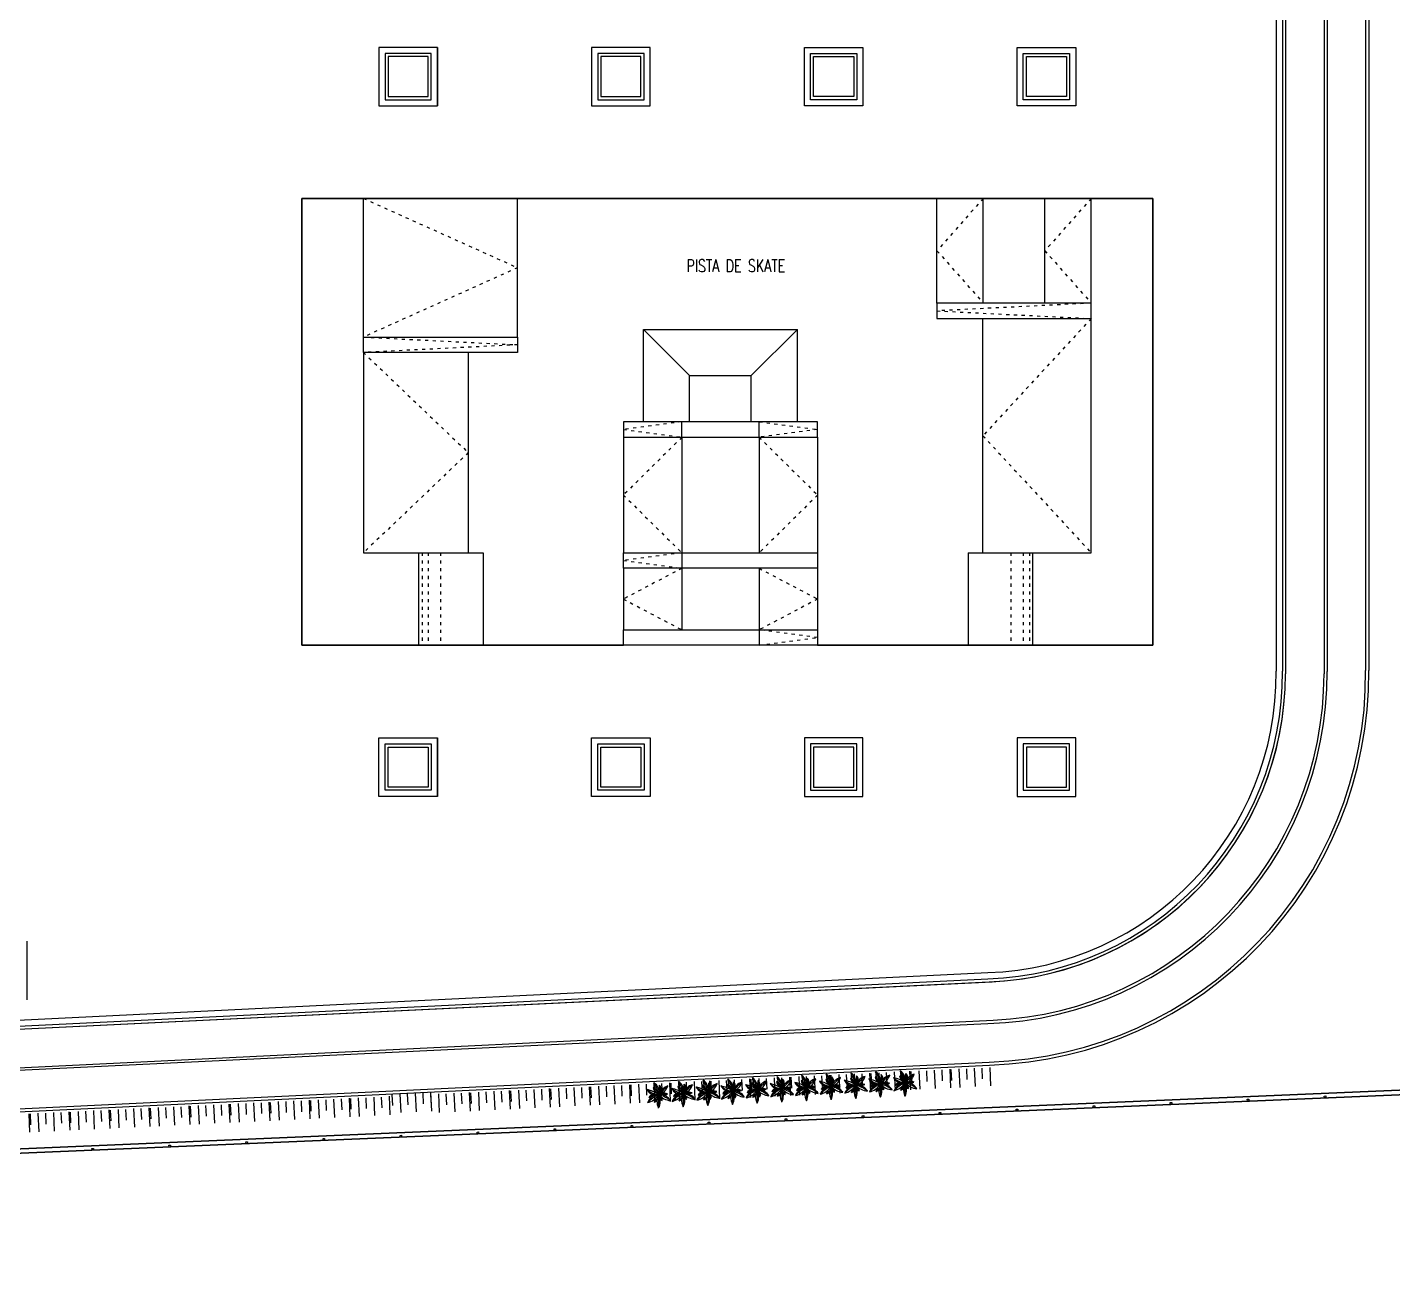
# Model space of a CAD drawing. Header units: inches. Extents: x 542787 to 543192, y 9574025 to 9574373.
# Drawn here: x 543084.42 to 543128.7, y 9574038.82 to 9574079.16 of the extents above; entities that cross this region are included whole.
import ezdxf
from ezdxf.enums import TextEntityAlignment as Align

# ---------------------------------------------------------------- set-up
doc = ezdxf.new("R2010")
doc.units = ezdxf.units.IN
doc.header["$MEASUREMENT"] = 0
doc.linetypes.add('ACAD_ISO07W100', pattern=[3, 0, -3])
doc.layers.add('I-ARQ', color=8, linetype='Continuous')
doc.layers.add('I-NORMO_ARQ', color=8, linetype='Continuous')
doc.styles.add('ROMANS', font='romans.shx', dxfattribs={"height": 0.025})

# ---------------------------------------------------------------- blocks, each defined once
blk = doc.blocks.new('MARACANAÚ')
at = {"layer": 'I-ARQ'}
for p, q in [((543300.193, 9574042.67), (543293.749, 9574194.12)), ((543293.749, 9574194.12), (543300.193, 9574042.67)), ((543300.35, 9574042.499), (543293.893, 9574194.275)), ((543293.893, 9574194.275), (543300.35, 9574042.499)), ((543213.884, 9574175.73), (543280.88, 9574175.729)), ((543213.884, 9574175.63), (543280.88, 9574175.629)), ((543213.865, 9574174.38), (543280.911, 9574174.38)), ((543213.874, 9574174.28), (543280.986, 9574174.28)), ((543294.681, 9574174.339), (543294.741, 9574174.341)), ((543294.683, 9574174.289), (543294.681, 9574174.339)), ((543294.743, 9574174.291), (543294.683, 9574174.289)), ((543294.741, 9574174.341), (543294.743, 9574174.291)), ((543213.894, 9574173.03), (543280.986, 9574173.03)), ((543213.894, 9574173.03), (543280.986, 9574173.03)), ((543213.897, 9574172.93), (543280.903, 9574172.93)), ((543213.897, 9574172.73), (543280.903, 9574172.73)), ((543294.787, 9574171.841), (543294.847, 9574171.844)), ((543294.79, 9574171.791), (543294.787, 9574171.841)), ((543294.847, 9574171.844), (543294.85, 9574171.794)), ((543294.85, 9574171.794), (543294.79, 9574171.791)), ((543294.894, 9574169.343), (543294.954, 9574169.346)), ((543294.896, 9574169.293), (543294.894, 9574169.343)), ((543294.956, 9574169.296), (543294.896, 9574169.293)), ((543294.954, 9574169.346), (543294.956, 9574169.296)), ((543265.56, 9574168.728), (543280.06, 9574168.728)), ((543265.56, 9574141.128), (543265.56, 9574168.728)), ((543280.06, 9574168.728), (543265.56, 9574168.728)), ((543265.56, 9574168.728), (543265.56, 9574166.728)), ((543280.06, 9574168.728), (543280.06, 9574141.128)), ((543280.06, 9574164.828), (543280.06, 9574168.728)), ((543268.96, 9574166.728), (543265.56, 9574166.728)), ((543265.56, 9574166.728), (543265.56, 9574143.128)), ((543268.96, 9574166.728), (543268.96, 9574161.728)), ((543269.46, 9574166.728), (543268.96, 9574166.728)), ((543268.96, 9574166.728), (543268.96, 9574166.728)), ((543277.06, 9574166.728), (543269.46, 9574166.728)), ((543269.46, 9574161.728), (543269.46, 9574166.728)), ((543277.06, 9574164.828), (543277.06, 9574166.728)), ((543295, 9574166.846), (543295.06, 9574166.848)), ((543295.002, 9574166.796), (543295, 9574166.846)), ((543295.062, 9574166.798), (543295.002, 9574166.796)), ((543295.06, 9574166.848), (543295.062, 9574166.798)), ((543260.66, 9574164.328), (543260.66, 9574166.228)), ((543260.66, 9574166.228), (543262.56, 9574166.228)), ((543262.56, 9574166.228), (543262.56, 9574164.328)), ((543284.96, 9574166.228), (543283.06, 9574166.228)), ((543283.06, 9574166.228), (543283.06, 9574164.328)), ((543284.96, 9574164.328), (543284.96, 9574166.228)), ((543260.86, 9574164.528), (543260.86, 9574166.028)), ((543260.86, 9574166.028), (543262.36, 9574166.028)), ((543260.96, 9574164.628), (543260.96, 9574165.928)), ((543260.96, 9574165.928), (543262.26, 9574165.928)), ((543262.26, 9574165.928), (543262.26, 9574164.628)), ((543262.36, 9574166.028), (543262.36, 9574164.528)), ((543284.76, 9574166.028), (543283.26, 9574166.028)), ((543283.26, 9574166.028), (543283.26, 9574164.528)), ((543284.66, 9574165.928), (543283.36, 9574165.928)), ((543283.36, 9574165.928), (543283.36, 9574164.628)), ((543284.66, 9574164.628), (543284.66, 9574165.928)), ((543284.76, 9574164.528), (543284.76, 9574166.028)), ((543268.96, 9574165.228), (543265.56, 9574165.228)), ((543277.06, 9574164.828), (543280.06, 9574164.828)), ((543277.06, 9574162.738), (543277.06, 9574164.828)), ((543280.06, 9574157.858), (543280.06, 9574164.828)), ((543262.56, 9574164.328), (543260.66, 9574164.328)), ((543262.36, 9574164.528), (543260.86, 9574164.528)), ((543262.26, 9574164.628), (543260.96, 9574164.628)), ((543283.06, 9574164.328), (543284.96, 9574164.328)), ((543283.26, 9574164.528), (543284.76, 9574164.528)), ((543283.36, 9574164.628), (543284.66, 9574164.628)), ((543295.106, 9574164.348), (543295.166, 9574164.35)), ((543295.108, 9574164.298), (543295.106, 9574164.348)), ((543295.168, 9574164.3), (543295.108, 9574164.298)), ((543295.166, 9574164.35), (543295.168, 9574164.3)), ((543295.799, 9574064.81), (543290.974, 9574163.518)), ((543295.798, 9574064.81), (543290.979, 9574163.417)), ((543297.042, 9574064.968), (543292.224, 9574163.555)), ((543298.843, 9574054.4), (543293.58, 9574163.425)), ((543298.943, 9574054.404), (543293.68, 9574163.43)), ((543293.753, 9574163.438), (543294.354, 9574163.467)), ((543268.96, 9574163.228), (543265.56, 9574163.228)), ((543277.06, 9574163.218), (543269.46, 9574163.218)), ((543295.498, 9574064.796), (543290.68, 9574163.373)), ((543295.698, 9574064.806), (543290.88, 9574163.383)), ((543297.595, 9574054.337), (543292.331, 9574163.374)), ((543293.775, 9574163.182), (543294.126, 9574163.199)), ((543293.777, 9574162.939), (543294.378, 9574162.968)), ((543277.06, 9574162.738), (543280.06, 9574162.738)), ((543293.799, 9574162.683), (543294.15, 9574162.7)), ((543293.801, 9574162.439), (543294.403, 9574162.468)), ((543293.815, 9574162.14), (543294.417, 9574162.169)), ((543293.823, 9574162.183), (543294.174, 9574162.2)), ((543268.96, 9574161.728), (543265.56, 9574161.728)), ((543268.96, 9574161.728), (543269.46, 9574161.728)), ((543293.838, 9574161.884), (543294.188, 9574161.9)), ((543293.84, 9574161.64), (543294.441, 9574161.669)), ((543295.213, 9574161.85), (543295.272, 9574161.853)), ((543295.215, 9574161.8), (543295.213, 9574161.85)), ((543295.275, 9574161.803), (543295.215, 9574161.8)), ((543295.272, 9574161.853), (543295.275, 9574161.803)), ((543293.862, 9574161.384), (543294.213, 9574161.401)), ((543293.864, 9574161.141), (543294.465, 9574161.17)), ((543293.878, 9574160.841), (543294.48, 9574160.87)), ((543293.886, 9574160.885), (543294.237, 9574160.902)), ((543293.9, 9574160.585), (543294.251, 9574160.602)), ((543293.902, 9574160.342), (543294.504, 9574160.371)), ((543293.924, 9574160.086), (543294.275, 9574160.103)), ((543293.926, 9574159.842), (543294.528, 9574159.871)), ((543293.941, 9574159.543), (543294.542, 9574159.572)), ((543293.949, 9574159.586), (543294.299, 9574159.603)), ((543260.66, 9574157.428), (543260.66, 9574159.328)), ((543260.66, 9574159.328), (543262.56, 9574159.328)), ((543260.86, 9574157.628), (543260.86, 9574159.128)), ((543260.86, 9574159.128), (543262.36, 9574159.128)), ((543260.96, 9574157.728), (543260.96, 9574159.028)), ((543260.96, 9574159.028), (543262.26, 9574159.028)), ((543262.26, 9574159.028), (543262.26, 9574157.728)), ((543262.36, 9574159.128), (543262.36, 9574157.628)), ((543262.56, 9574159.328), (543262.56, 9574157.428)), ((543284.96, 9574159.328), (543283.06, 9574159.328)), ((543283.06, 9574159.328), (543283.06, 9574157.428)), ((543284.76, 9574159.128), (543283.26, 9574159.128)), ((543283.26, 9574159.128), (543283.26, 9574157.628)), ((543284.66, 9574159.028), (543283.36, 9574159.028)), ((543283.36, 9574159.028), (543283.36, 9574157.728)), ((543284.66, 9574157.728), (543284.66, 9574159.028)), ((543284.76, 9574157.628), (543284.76, 9574159.128)), ((543284.96, 9574157.428), (543284.96, 9574159.328)), ((543293.963, 9574159.287), (543294.314, 9574159.303)), ((543293.965, 9574159.043), (543294.566, 9574159.072)), ((543295.319, 9574159.352), (543295.379, 9574159.355)), ((543295.321, 9574159.302), (543295.319, 9574159.352)), ((543295.381, 9574159.305), (543295.321, 9574159.302)), ((543295.379, 9574159.355), (543295.381, 9574159.305)), ((543293.987, 9574158.787), (543294.338, 9574158.804)), ((543293.989, 9574158.544), (543294.591, 9574158.573)), ((543294.003, 9574158.244), (543294.605, 9574158.273)), ((543294.011, 9574158.288), (543294.362, 9574158.305)), ((543262.26, 9574157.728), (543260.96, 9574157.728)), ((543273.31, 9574157.858), (543272.81, 9574157.858)), ((543272.81, 9574157.858), (543272.81, 9574151.558)), ((543273.31, 9574157.858), (543277.06, 9574157.858)), ((543273.31, 9574151.558), (543273.31, 9574157.858)), ((543277.06, 9574151.558), (543277.06, 9574157.858)), ((543277.06, 9574157.858), (543277.56, 9574157.858)), ((543277.56, 9574157.858), (543279.56, 9574157.858)), ((543277.56, 9574157.858), (543277.56, 9574151.558)), ((543279.56, 9574151.558), (543279.56, 9574157.858)), ((543279.56, 9574157.858), (543280.06, 9574157.858)), ((543280.06, 9574157.858), (543280.06, 9574151.558)), ((543283.36, 9574157.728), (543284.66, 9574157.728)), ((543294.026, 9574157.988), (543294.376, 9574158.005)), ((543294.028, 9574157.745), (543294.629, 9574157.774)), ((543262.56, 9574157.428), (543260.66, 9574157.428)), ((543262.36, 9574157.628), (543260.86, 9574157.628)), ((543272.81, 9574157.208), (543269.81, 9574157.208)), ((543269.81, 9574152.208), (543269.81, 9574157.208)), ((543271.31, 9574155.708), (543269.81, 9574157.208)), ((543283.06, 9574157.428), (543284.96, 9574157.428)), ((543283.26, 9574157.628), (543284.76, 9574157.628)), ((543294.05, 9574157.489), (543294.401, 9574157.506)), ((543294.052, 9574157.245), (543294.653, 9574157.275)), ((543294.066, 9574156.946), (543294.668, 9574156.975)), ((543294.074, 9574156.989), (543294.425, 9574157.006)), ((543295.425, 9574156.855), (543295.485, 9574156.857)), ((543295.427, 9574156.805), (543295.425, 9574156.855)), ((543295.487, 9574156.807), (543295.427, 9574156.805)), ((543295.485, 9574156.857), (543295.487, 9574156.807)), ((543294.088, 9574156.69), (543294.439, 9574156.706)), ((543294.09, 9574156.446), (543294.692, 9574156.475)), ((543273.31, 9574155.958), (543272.81, 9574155.958)), ((543273.31, 9574155.958), (543277.06, 9574155.958)), ((543277.56, 9574155.958), (543279.561, 9574155.958)), ((543279.561, 9574155.958), (543280.06, 9574155.958)), ((543294.113, 9574156.19), (543294.463, 9574156.207)), ((543294.114, 9574155.947), (543294.716, 9574155.976)), ((543272.81, 9574155.708), (543271.31, 9574155.708)), ((543271.31, 9574153.708), (543271.31, 9574155.708)), ((543294.129, 9574155.647), (543294.73, 9574155.676)), ((543294.137, 9574155.691), (543294.487, 9574155.708)), ((543294.151, 9574155.391), (543294.502, 9574155.408)), ((543294.153, 9574155.148), (543294.754, 9574155.177)), ((543294.175, 9574154.892), (543294.526, 9574154.909)), ((543294.177, 9574154.649), (543294.779, 9574154.678)), ((543294.191, 9574154.349), (543294.793, 9574154.378)), ((543294.199, 9574154.392), (543294.55, 9574154.409)), ((543294.214, 9574154.093), (543294.564, 9574154.11)), ((543295.531, 9574154.357), (543295.591, 9574154.359)), ((543295.533, 9574154.307), (543295.531, 9574154.357)), ((543295.593, 9574154.309), (543295.533, 9574154.307)), ((543295.591, 9574154.359), (543295.593, 9574154.309)), ((543269.81, 9574152.208), (543271.31, 9574153.708)), ((543272.81, 9574153.708), (543271.31, 9574153.708)), ((543294.216, 9574153.849), (543294.817, 9574153.878)), ((543273.31, 9574153.458), (543272.81, 9574153.458)), ((543273.31, 9574153.458), (543277.06, 9574153.458)), ((543277.06, 9574153.458), (543277.56, 9574153.458)), ((543277.56, 9574153.458), (543279.56, 9574153.458)), ((543294.238, 9574153.593), (543294.589, 9574153.61)), ((543294.24, 9574153.35), (543294.841, 9574153.379)), ((543294.254, 9574153.05), (543294.856, 9574153.079)), ((543294.262, 9574153.094), (543294.613, 9574153.111)), ((543294.276, 9574152.794), (543294.627, 9574152.811)), ((543260.66, 9574152.428), (543260.66, 9574150.528)), ((543262.56, 9574152.428), (543260.66, 9574152.428)), ((543262.56, 9574150.528), (543262.56, 9574152.428)), ((543283.06, 9574150.528), (543283.06, 9574152.428)), ((543283.06, 9574152.428), (543284.96, 9574152.428)), ((543284.96, 9574152.428), (543284.96, 9574150.528)), ((543294.278, 9574152.551), (543294.88, 9574152.58)), ((543260.86, 9574152.228), (543260.86, 9574150.728)), ((543262.36, 9574152.228), (543260.86, 9574152.228)), ((543260.96, 9574152.128), (543260.96, 9574150.828)), ((543262.26, 9574152.128), (543260.96, 9574152.128)), ((543262.26, 9574150.828), (543262.26, 9574152.128)), ((543262.36, 9574150.728), (543262.36, 9574152.228)), ((543272.81, 9574152.208), (543269.81, 9574152.208)), ((543283.26, 9574150.728), (543283.26, 9574152.228)), ((543283.26, 9574152.228), (543284.76, 9574152.228)), ((543283.36, 9574150.828), (543283.36, 9574152.128)), ((543283.36, 9574152.128), (543284.66, 9574152.128)), ((543284.66, 9574152.128), (543284.66, 9574150.828)), ((543284.76, 9574152.228), (543284.76, 9574150.728)), ((543294.301, 9574152.295), (543294.651, 9574152.312)), ((543294.302, 9574152.052), (543294.904, 9574152.081)), ((543272.81, 9574151.558), (543273.31, 9574151.558)), ((543273.31, 9574151.558), (543277.06, 9574151.558)), ((543277.56, 9574151.558), (543277.06, 9574151.558)), ((543277.56, 9574151.558), (543279.56, 9574151.558)), ((543280.06, 9574151.558), (543279.56, 9574151.558)), ((543280.06, 9574144.928), (543280.06, 9574151.558)), ((543294.317, 9574151.752), (543294.918, 9574151.781)), ((543294.325, 9574151.795), (543294.675, 9574151.812)), ((543294.339, 9574151.496), (543294.69, 9574151.513)), ((543295.638, 9574151.859), (543295.698, 9574151.862)), ((543295.64, 9574151.809), (543295.638, 9574151.859)), ((543295.7, 9574151.812), (543295.64, 9574151.809)), ((543295.698, 9574151.862), (543295.7, 9574151.812)), ((543294.341, 9574151.252), (543294.943, 9574151.281)), ((543294.363, 9574150.996), (543294.714, 9574151.013)), ((543260.86, 9574150.728), (543262.36, 9574150.728)), ((543260.96, 9574150.828), (543262.26, 9574150.828)), ((543284.76, 9574150.728), (543283.26, 9574150.728)), ((543284.66, 9574150.828), (543283.36, 9574150.828)), ((543294.365, 9574150.753), (543294.967, 9574150.782)), ((543260.66, 9574150.528), (543262.56, 9574150.528)), ((543284.96, 9574150.528), (543283.06, 9574150.528)), ((543294.38, 9574150.453), (543294.981, 9574150.482)), ((543294.387, 9574150.497), (543294.738, 9574150.514)), ((543294.402, 9574150.197), (543294.753, 9574150.214)), ((543294.404, 9574149.954), (543295.005, 9574149.983)), ((543294.426, 9574149.698), (543294.777, 9574149.715)), ((543294.428, 9574149.455), (543295.029, 9574149.484)), ((543295.744, 9574149.361), (543295.804, 9574149.364)), ((543295.746, 9574149.311), (543295.744, 9574149.361)), ((543295.806, 9574149.314), (543295.746, 9574149.311)), ((543295.804, 9574149.364), (543295.806, 9574149.314)), ((543294.442, 9574149.155), (543295.044, 9574149.184)), ((543294.45, 9574149.198), (543294.801, 9574149.215)), ((543294.464, 9574148.899), (543294.815, 9574148.916)), ((543294.466, 9574148.655), (543295.068, 9574148.685)), ((543294.489, 9574148.399), (543294.839, 9574148.416)), ((543270.06, 9574148.128), (543265.56, 9574148.128)), ((543270.06, 9574143.128), (543270.06, 9574148.128)), ((543270.06, 9574148.128), (543270.56, 9574148.128)), ((543270.56, 9574148.128), (543270.56, 9574143.128)), ((543294.49, 9574148.156), (543295.092, 9574148.185)), ((543294.513, 9574147.9), (543294.863, 9574147.917)), ((543294.505, 9574147.856), (543295.106, 9574147.885)), ((543294.527, 9574147.6), (543294.878, 9574147.617)), ((543277.06, 9574147.008), (543280.06, 9574147.008)), ((543277.06, 9574144.928), (543277.06, 9574147.008)), ((543294.529, 9574147.357), (543295.131, 9574147.386)), ((543294.551, 9574147.101), (543294.902, 9574147.118)), ((543294.553, 9574146.858), (543295.155, 9574146.887)), ((543294.568, 9574146.558), (543295.169, 9574146.587)), ((543294.575, 9574146.601), (543294.926, 9574146.618)), ((543295.85, 9574146.864), (543295.91, 9574146.866)), ((543295.852, 9574146.814), (543295.85, 9574146.864)), ((543295.912, 9574146.816), (543295.852, 9574146.814)), ((543295.91, 9574146.866), (543295.912, 9574146.816)), ((543270.56, 9574146.528), (543277.06, 9574146.528)), ((543294.59, 9574146.302), (543294.941, 9574146.319)), ((543294.592, 9574146.059), (543295.193, 9574146.088)), ((543294.614, 9574145.802), (543294.965, 9574145.819)), ((543260.66, 9574145.528), (543262.56, 9574145.528)), ((543260.66, 9574145.528), (543260.66, 9574143.628)), ((543262.56, 9574145.528), (543260.66, 9574145.528)), ((543260.86, 9574145.328), (543260.86, 9574143.828)), ((543262.36, 9574145.328), (543260.86, 9574145.328)), ((543262.36, 9574143.828), (543262.36, 9574145.328)), ((543262.56, 9574143.628), (543262.56, 9574145.528)), ((543284.96, 9574145.528), (543283.06, 9574145.528)), ((543283.06, 9574143.628), (543283.06, 9574145.528)), ((543283.06, 9574145.528), (543284.96, 9574145.528)), ((543283.26, 9574143.828), (543283.26, 9574145.328)), ((543283.26, 9574145.328), (543284.76, 9574145.328)), ((543284.76, 9574145.328), (543284.76, 9574143.828)), ((543284.96, 9574145.528), (543284.96, 9574143.628)), ((543294.568, 9574145.306), (543295.169, 9574145.335)), ((543294.616, 9574145.559), (543295.217, 9574145.588)), ((543294.638, 9574145.303), (543294.989, 9574145.32)), ((543260.96, 9574145.228), (543260.96, 9574143.928)), ((543262.26, 9574145.228), (543260.96, 9574145.228)), ((543262.26, 9574143.928), (543262.26, 9574145.228)), ((543280.06, 9574144.928), (543277.06, 9574144.928)), ((543277.06, 9574143.128), (543277.06, 9574144.928)), ((543280.06, 9574141.128), (543280.06, 9574144.928)), ((543283.36, 9574143.928), (543283.36, 9574145.228)), ((543283.36, 9574145.228), (543284.66, 9574145.228)), ((543284.66, 9574145.228), (543284.66, 9574143.928)), ((543294.59, 9574145.05), (543294.941, 9574145.067)), ((543294.592, 9574144.807), (543295.193, 9574144.836)), ((543294.614, 9574144.55), (543294.965, 9574144.567)), ((543295.956, 9574144.366), (543296.016, 9574144.368)), ((543295.959, 9574144.316), (543295.956, 9574144.366)), ((543296.016, 9574144.368), (543296.018, 9574144.318)), ((543260.96, 9574143.928), (543262.26, 9574143.928)), ((543284.66, 9574143.928), (543283.36, 9574143.928)), ((543294.616, 9574144.307), (543295.217, 9574144.336)), ((543294.638, 9574144.051), (543294.989, 9574144.068)), ((543294.693, 9574143.961), (543295.294, 9574143.99)), ((543296.018, 9574144.318), (543295.959, 9574144.316)), ((543260.66, 9574143.628), (543262.56, 9574143.628)), ((543260.86, 9574143.828), (543262.36, 9574143.828)), ((543284.96, 9574143.628), (543283.06, 9574143.628)), ((543284.76, 9574143.828), (543283.26, 9574143.828)), ((543294.715, 9574143.705), (543295.066, 9574143.722)), ((543294.717, 9574143.462), (543295.319, 9574143.491)), ((543270.06, 9574143.128), (543265.56, 9574143.128)), ((543265.56, 9574143.128), (543265.56, 9574141.128)), ((543270.56, 9574143.128), (543270.06, 9574143.128)), ((543270.56, 9574143.128), (543277.06, 9574143.128)), ((543294.739, 9574143.205), (543295.09, 9574143.222)), ((543294.741, 9574142.962), (543295.343, 9574142.991)), ((543294.756, 9574142.662), (543295.357, 9574142.691)), ((543294.763, 9574142.706), (543295.114, 9574142.723)), ((543294.778, 9574142.406), (543295.129, 9574142.423)), ((543294.78, 9574142.163), (543295.381, 9574142.192)), ((543294.802, 9574141.907), (543295.153, 9574141.924)), ((543294.804, 9574141.664), (543295.405, 9574141.693)), ((543296.063, 9574141.868), (543296.123, 9574141.871)), ((543296.065, 9574141.818), (543296.063, 9574141.868)), ((543296.125, 9574141.821), (543296.065, 9574141.818)), ((543296.123, 9574141.871), (543296.125, 9574141.821)), ((543294.818, 9574141.364), (543295.42, 9574141.393)), ((543294.826, 9574141.407), (543295.177, 9574141.424)), ((543280.06, 9574141.128), (543265.56, 9574141.128)), ((543265.56, 9574141.128), (543280.06, 9574141.128)), ((543294.841, 9574141.108), (543295.191, 9574141.125)), ((543294.842, 9574140.865), (543295.444, 9574140.894)), ((543294.865, 9574140.608), (543295.215, 9574140.625)), ((543294.866, 9574140.365), (543295.468, 9574140.394)), ((543294.881, 9574140.065), (543295.483, 9574140.095)), ((543294.889, 9574140.109), (543295.239, 9574140.126)), ((543294.903, 9574139.809), (543295.254, 9574139.826)), ((543294.905, 9574139.566), (543295.507, 9574139.595)), ((543294.927, 9574139.31), (543295.278, 9574139.327)), ((543294.929, 9574139.067), (543295.531, 9574139.096)), ((543296.169, 9574139.37), (543296.229, 9574139.373)), ((543296.171, 9574139.32), (543296.169, 9574139.37)), ((543296.231, 9574139.323), (543296.171, 9574139.32)), ((543296.229, 9574139.373), (543296.231, 9574139.323)), ((543294.944, 9574138.767), (543295.545, 9574138.796)), ((543294.951, 9574138.81), (543295.302, 9574138.827)), ((543294.966, 9574138.511), (543295.317, 9574138.528)), ((543294.968, 9574138.268), (543295.569, 9574138.297)), ((543294.99, 9574138.011), (543295.341, 9574138.028)), ((543294.992, 9574137.768), (543295.593, 9574137.797)), ((543295.006, 9574137.469), (543295.608, 9574137.498)), ((543295.014, 9574137.512), (543295.365, 9574137.529)), ((543295.029, 9574137.212), (543295.379, 9574137.229)), ((543295.03, 9574136.969), (543295.632, 9574136.998)), ((543296.275, 9574136.873), (543296.335, 9574136.875)), ((543296.277, 9574136.823), (543296.275, 9574136.873)), ((543296.337, 9574136.825), (543296.277, 9574136.823)), ((543296.335, 9574136.875), (543296.337, 9574136.825)), ((543295.053, 9574136.713), (543295.403, 9574136.73)), ((543295.055, 9574136.47), (543295.656, 9574136.499)), ((543295.069, 9574136.17), (543295.671, 9574136.199)), ((543295.077, 9574136.213), (543295.428, 9574136.23)), ((543295.091, 9574135.914), (543295.442, 9574135.931)), ((543295.093, 9574135.671), (543295.695, 9574135.7)), ((543295.115, 9574135.414), (543295.466, 9574135.431)), ((543295.117, 9574135.171), (543295.719, 9574135.2)), ((543295.132, 9574134.872), (543295.733, 9574134.901)), ((543295.139, 9574134.915), (543295.49, 9574134.932)), ((543295.154, 9574134.615), (543295.505, 9574134.632)), ((543295.156, 9574134.372), (543295.757, 9574134.401)), ((543296.381, 9574134.375), (543296.441, 9574134.377)), ((543296.384, 9574134.325), (543296.381, 9574134.375)), ((543296.444, 9574134.328), (543296.384, 9574134.325)), ((543296.441, 9574134.377), (543296.444, 9574134.328)), ((543295.178, 9574134.116), (543295.529, 9574134.133)), ((543295.18, 9574133.873), (543295.781, 9574133.902)), ((543295.194, 9574133.573), (543295.796, 9574133.602)), ((543295.202, 9574133.616), (543295.553, 9574133.633)), ((543295.217, 9574133.317), (543295.567, 9574133.334)), ((543295.218, 9574133.074), (543295.82, 9574133.103)), ((543295.241, 9574132.817), (543295.591, 9574132.834)), ((543295.243, 9574132.574), (543295.844, 9574132.603)), ((543291.56, 9574132.228), (543289.66, 9574132.228)), ((543295.257, 9574132.275), (543295.859, 9574132.304)), ((543295.265, 9574132.318), (543295.616, 9574132.335))]:
    blk.add_line(p, q, dxfattribs=at)
at = {"layer": 'I-ARQ', "linetype": 'ACAD_ISO07W100', "ltscale": 0.05}
for p, q in [((543265.56, 9574166.728), (543267.26, 9574165.228)), ((543267.26, 9574165.228), (543268.96, 9574166.728)), ((543268.96, 9574166.728), (543269.21, 9574161.728)), ((543269.21, 9574161.728), (543269.46, 9574166.728)), ((543269.46, 9574166.728), (543273.26, 9574163.218)), ((543273.26, 9574163.218), (543277.06, 9574166.728)), ((543277.06, 9574164.728), (543280.06, 9574164.728)), ((543277.06, 9574164.528), (543280.06, 9574164.528)), ((543277.06, 9574164.128), (543280.06, 9574164.128)), ((543265.56, 9574163.228), (543267.26, 9574161.728)), ((543267.26, 9574161.728), (543268.96, 9574163.228)), ((543272.81, 9574155.958), (543273.06, 9574157.858)), ((543273.06, 9574157.858), (543273.31, 9574155.958)), ((543273.31, 9574155.958), (543275.185, 9574157.858)), ((543275.185, 9574157.858), (543277.06, 9574155.958)), ((543277.56, 9574155.958), (543278.56, 9574157.858)), ((543278.56, 9574157.858), (543279.56, 9574155.958)), ((543279.81, 9574157.858), (543279.56, 9574155.958)), ((543280.06, 9574155.958), (543279.81, 9574157.858)), ((543272.81, 9574153.458), (543273.06, 9574151.558)), ((543273.06, 9574151.558), (543273.31, 9574153.458)), ((543273.31, 9574153.458), (543275.185, 9574151.558)), ((543275.185, 9574151.558), (543277.06, 9574153.458)), ((543277.06, 9574153.458), (543277.31, 9574151.558)), ((543277.31, 9574151.558), (543277.56, 9574153.458)), ((543277.56, 9574153.458), (543278.56, 9574151.558)), ((543278.56, 9574151.558), (543279.56, 9574153.458)), ((543265.56, 9574143.128), (543267.81, 9574148.128)), ((543267.81, 9574148.128), (543270.06, 9574143.128)), ((543270.06, 9574143.128), (543270.31, 9574148.128)), ((543270.31, 9574148.128), (543270.56, 9574143.128)), ((543270.56, 9574143.128), (543273.81, 9574146.528)), ((543273.81, 9574146.528), (543277.06, 9574143.128)), ((543277.06, 9574145.628), (543280.06, 9574145.628)), ((543277.06, 9574145.228), (543280.06, 9574145.228)), ((543277.06, 9574145.028), (543280.06, 9574145.028))]:
    blk.add_line(p, q, dxfattribs=at)
at = {"layer": 'I-ARQ'}
for centre, radius, start, end in [((543280.986, 9574163.03), 12.7, 1.7989, 90.482), ((543280.986, 9574163.03), 12.6, 1.7989, 90.482), ((543280.986, 9574163.03), 11.35, 1.739, 90.3786), ((543280.986, 9574163.03), 11.25, 2.6775, 90.0008), ((543280.986, 9574163.03), 9.9, 2.039, 90.4848), ((543280.986, 9574163.03), 9.7, 2.039, 90.4848), ((543280.986, 9574163.03), 10, 2.2198, 90.0009), ((543280.986, 9574163.03), 10, 2.7981, 90.0008), ((543294.075, 9574160.615), 0.164, 67.2911, 140.7798), ((543294.091, 9574160.424), 0.327, 68.7528, 115.6034), ((543294.351, 9574161.096), 0.395, 195.0058, 254.4956), ((543293.841, 9574160.574), 0.439, 16.8919, 72.9102), ((543295.16, 9574161.923), 1.508, 218.2098, 233.5016), ((543294.509, 9574160.879), 0.298, 159.495, 200.1606), ((543293.928, 9574160.822), 0.342, 5.2008, 28.059), ((543296.915, 9574161.103), 2.688, 182.6735, 187.2655), ((543294.658, 9574160.721), 0.412, 120.8119, 177.4126), ((543293.85, 9574161.136), 0.599, 311.9135, 354.1524), ((543295.239, 9574160.436), 1.018, 141.3379, 165.1477), ((543293.961, 9574161.39), 0.757, 293.2773, 308.7877), ((543294.478, 9574160.289), 0.453, 63.0046, 118.5725), ((543294.42, 9574160.672), 0.131, 81.8801, 131.7191), ((543294.313, 9574160.825), 0.127, 315.6008, 349.7421), ((543294.186, 9574160.315), 0.394, 79.1237, 145.7109), ((543293.85, 9574161.136), 0.599, 270.9856, 290.6218), ((543294.445, 9574159.66), 1.053, 100.8594, 123.486), ((543294.038, 9574159.982), 0.742, 77.8239, 96.8372), ((543293.974, 9574160.824), 0.31, 279.2707, 335.1244), ((543294.309, 9574160.38), 0.317, 101.3187, 154.0924), ((543293.66, 9574161.229), 0.798, 297.5234, 317.4107), ((543293.96, 9574160.596), 0.304, 292.1977, 20.1992), ((543294.985, 9574160.156), 0.909, 144.3051, 169.9398), ((543293.598, 9574160.759), 0.66, 318.9118, 353.1345), ((543294.658, 9574160.721), 0.412, 187.1707, 249.2065), ((543294.383, 9574160.499), 0.13, 170.1191, 257.1167), ((543295.102, 9574161.036), 0.912, 202.3952, 229.7051), ((543294.467, 9574161.1), 0.461, 243.5332, 244.7002), ((543293.936, 9574160.191), 0.593, 14.0121, 56.7533), ((543294.535, 9574160.574), 0.269, 174.4023, 228.389), ((543294.502, 9574159.192), 1.51, 83.0034, 98.8782), ((543294.262, 9574160.4), 0.281, 34.669, 87.9494), ((543294.317, 9574160.51), 0.182, 14.1902, 103.7511), ((543296.156, 9574161.219), 1.988, 199.099, 205.1785), ((543294.141, 9574159.707), 0.918, 67.4488, 75.2136), ((543294.467, 9574161.1), 0.461, 267.0961, 298.0439), ((543294.225, 9574159.516), 0.394, 79.1237, 145.7109), ((543294.484, 9574158.861), 1.053, 100.8594, 123.486), ((543294.113, 9574159.816), 0.164, 67.2911, 140.7798), ((543294.13, 9574159.625), 0.327, 68.7528, 115.6034), ((543294.077, 9574159.183), 0.742, 77.8239, 96.8372), ((543294.389, 9574160.297), 0.395, 195.0058, 254.4956), ((543293.879, 9574159.775), 0.439, 16.8919, 72.9102), ((543295.198, 9574161.124), 1.508, 218.2098, 233.5016), ((543294.013, 9574160.025), 0.31, 279.2707, 335.1244), ((543294.348, 9574159.581), 0.317, 101.3187, 154.0924), ((543293.699, 9574160.43), 0.798, 297.5234, 317.4107), ((543293.999, 9574159.797), 0.304, 292.1977, 20.1992), ((543295.024, 9574159.357), 0.909, 144.3051, 169.9398), ((543293.637, 9574159.96), 0.66, 318.9118, 353.1345), ((543294.548, 9574160.08), 0.298, 159.495, 200.1606), ((543293.967, 9574160.023), 0.342, 5.2008, 28.059), ((543296.954, 9574160.304), 2.688, 182.6735, 187.2655), ((543294.696, 9574159.921), 0.412, 120.8119, 177.4126), ((543294.696, 9574159.921), 0.412, 187.1707, 249.2065), ((543293.889, 9574160.337), 0.599, 311.9135, 354.1524), ((543295.277, 9574159.637), 1.018, 141.3379, 165.1477), ((543295.14, 9574160.237), 0.912, 202.3952, 229.7051), ((543294, 9574160.591), 0.757, 293.2773, 308.7877), ((543294.517, 9574159.49), 0.453, 63.0046, 118.5725), ((543294.505, 9574160.301), 0.461, 243.5332, 244.7002), ((543293.975, 9574159.392), 0.593, 14.0121, 56.7533), ((543294.541, 9574158.393), 1.51, 83.0034, 98.8782), ((543294.3, 9574159.601), 0.281, 34.669, 87.9494), ((543294.356, 9574159.711), 0.182, 14.1902, 103.7511), ((543294.458, 9574159.873), 0.131, 81.8801, 131.7191), ((543294.351, 9574160.026), 0.127, 315.6008, 349.7421), ((543294.505, 9574160.301), 0.461, 267.0961, 298.0439), ((543293.889, 9574160.337), 0.599, 270.9856, 290.6218), ((543294.421, 9574159.7), 0.13, 170.1191, 257.1167), ((543294.574, 9574159.775), 0.269, 174.4023, 228.389), ((543296.195, 9574160.42), 1.988, 199.099, 205.1785), ((543294.735, 9574159.122), 0.412, 120.8119, 177.4126), ((543293.928, 9574159.538), 0.599, 311.9135, 354.1524), ((543295.316, 9574158.838), 1.018, 141.3379, 165.1477), ((543294.18, 9574158.908), 0.918, 67.4488, 75.2136), ((543294.263, 9574158.716), 0.394, 79.1237, 145.7109), ((543293.928, 9574159.538), 0.599, 270.9856, 290.6218), ((543294.522, 9574158.062), 1.053, 100.8594, 123.486), ((543294.152, 9574159.016), 0.164, 67.2911, 140.7798), ((543294.168, 9574158.826), 0.327, 68.7528, 115.6034), ((543294.115, 9574158.384), 0.742, 77.8239, 96.8372), ((543294.428, 9574159.498), 0.395, 195.0058, 254.4956), ((543293.918, 9574158.976), 0.439, 16.8919, 72.9102), ((543295.237, 9574160.325), 1.508, 218.2098, 233.5016), ((543294.051, 9574159.226), 0.31, 279.2707, 335.1244), ((543294.386, 9574158.782), 0.317, 101.3187, 154.0924), ((543293.737, 9574159.631), 0.798, 297.5234, 317.4107), ((543294.038, 9574158.998), 0.304, 292.1977, 20.1992), ((543295.063, 9574158.558), 0.909, 144.3051, 169.9398), ((543293.675, 9574159.161), 0.66, 318.9118, 353.1345), ((543294.587, 9574159.281), 0.298, 159.495, 200.1606), ((543294.006, 9574159.224), 0.342, 5.2008, 28.059), ((543296.992, 9574159.505), 2.688, 182.6735, 187.2655), ((543294.735, 9574159.122), 0.412, 187.1707, 249.2065), ((543295.179, 9574159.438), 0.912, 202.3952, 229.7051), ((543294.038, 9574159.792), 0.757, 293.2773, 308.7877), ((543294.555, 9574158.691), 0.453, 63.0046, 118.5725), ((543294.544, 9574159.502), 0.461, 243.5332, 244.7002), ((543294.014, 9574158.593), 0.593, 14.0121, 56.7533), ((543294.612, 9574158.976), 0.269, 174.4023, 228.389), ((543294.579, 9574157.594), 1.51, 83.0034, 98.8782), ((543294.339, 9574158.802), 0.281, 34.669, 87.9494), ((543294.394, 9574158.912), 0.182, 14.1902, 103.7511), ((543296.233, 9574159.621), 1.988, 199.099, 205.1785), ((543294.497, 9574159.074), 0.131, 81.8801, 131.7191), ((543294.218, 9574158.109), 0.918, 67.4488, 75.2136), ((543294.39, 9574159.227), 0.127, 315.6008, 349.7421), ((543294.544, 9574159.502), 0.461, 267.0961, 298.0439), ((543294.467, 9574158.698), 0.395, 195.0058, 254.4956), ((543293.957, 9574158.177), 0.439, 16.8919, 72.9102), ((543295.275, 9574159.526), 1.508, 218.2098, 233.5016), ((543294.625, 9574158.482), 0.298, 159.495, 200.1606), ((543294.46, 9574158.901), 0.13, 170.1191, 257.1167), ((543294.044, 9574158.425), 0.342, 5.2008, 28.059), ((543297.031, 9574158.706), 2.688, 182.6735, 187.2655), ((543294.774, 9574158.323), 0.412, 120.8119, 177.4126), ((543293.966, 9574158.739), 0.599, 311.9135, 354.1524), ((543295.354, 9574158.039), 1.018, 141.3379, 165.1477), ((543294.302, 9574157.917), 0.394, 79.1237, 145.7109), ((543293.966, 9574158.739), 0.599, 270.9856, 290.6218), ((543294.561, 9574157.262), 1.053, 100.8594, 123.486), ((543294.19, 9574158.217), 0.164, 67.2911, 140.7798), ((543294.207, 9574158.027), 0.327, 68.7528, 115.6034), ((543294.154, 9574157.585), 0.742, 77.8239, 96.8372), ((543294.09, 9574158.427), 0.31, 279.2707, 335.1244), ((543294.425, 9574157.983), 0.317, 101.3187, 154.0924), ((543293.776, 9574158.832), 0.798, 297.5234, 317.4107), ((543294.076, 9574158.199), 0.304, 292.1977, 20.1992), ((543295.101, 9574157.759), 0.909, 144.3051, 169.9398), ((543293.714, 9574158.362), 0.66, 318.9118, 353.1345), ((543294.774, 9574158.323), 0.412, 187.1707, 249.2065), ((543294.499, 9574158.102), 0.13, 170.1191, 257.1167), ((543295.217, 9574158.639), 0.912, 202.3952, 229.7051), ((543294.077, 9574158.993), 0.757, 293.2773, 308.7877), ((543294.594, 9574157.892), 0.453, 63.0046, 118.5725), ((543294.583, 9574158.703), 0.461, 243.5332, 244.7002), ((543294.052, 9574157.794), 0.593, 14.0121, 56.7533), ((543294.651, 9574158.177), 0.269, 174.4023, 228.389), ((543294.618, 9574156.795), 1.51, 83.0034, 98.8782), ((543294.377, 9574158.003), 0.281, 34.669, 87.9494), ((543294.433, 9574158.113), 0.182, 14.1902, 103.7511), ((543296.272, 9574158.822), 1.988, 199.099, 205.1785), ((543294.535, 9574158.275), 0.131, 81.8801, 131.7191), ((543294.257, 9574157.31), 0.918, 67.4488, 75.2136), ((543294.429, 9574158.428), 0.127, 315.6008, 349.7421), ((543294.583, 9574158.703), 0.461, 267.0961, 298.0439), ((543294.505, 9574157.899), 0.395, 195.0058, 254.4956), ((543293.995, 9574157.378), 0.439, 16.8919, 72.9102), ((543295.314, 9574158.726), 1.508, 218.2098, 233.5016), ((543294.664, 9574157.683), 0.298, 159.495, 200.1606), ((543294.083, 9574157.626), 0.342, 5.2008, 28.059), ((543297.069, 9574157.907), 2.688, 182.6735, 187.2655), ((543294.812, 9574157.524), 0.412, 120.8119, 177.4126), ((543294.005, 9574157.94), 0.599, 311.9135, 354.1524), ((543295.393, 9574157.239), 1.018, 141.3379, 165.1477), ((543294.341, 9574157.118), 0.394, 79.1237, 145.7109), ((543294.005, 9574157.94), 0.599, 270.9856, 290.6218), ((543294.6, 9574156.463), 1.053, 100.8594, 123.486), ((543294.229, 9574157.418), 0.164, 67.2911, 140.7798), ((543294.245, 9574157.228), 0.327, 68.7528, 115.6034), ((543294.193, 9574156.786), 0.742, 77.8239, 96.8372), ((543294.128, 9574157.628), 0.31, 279.2707, 335.1244), ((543294.464, 9574157.184), 0.317, 101.3187, 154.0924), ((543293.815, 9574158.033), 0.798, 297.5234, 317.4107), ((543294.115, 9574157.399), 0.304, 292.1977, 20.1992), ((543295.14, 9574156.959), 0.909, 144.3051, 169.9398), ((543293.752, 9574157.563), 0.66, 318.9118, 353.1345), ((543294.812, 9574157.524), 0.412, 187.1707, 249.2065), ((543294.537, 9574157.303), 0.13, 170.1191, 257.1167), ((543295.256, 9574157.84), 0.912, 202.3952, 229.7051), ((543294.115, 9574158.194), 0.757, 293.2773, 308.7877), ((543294.632, 9574157.093), 0.453, 63.0046, 118.5725), ((543294.621, 9574157.903), 0.461, 243.5332, 244.7002), ((543294.091, 9574156.995), 0.593, 14.0121, 56.7533), ((543294.689, 9574157.378), 0.269, 174.4023, 228.389), ((543294.656, 9574155.996), 1.51, 83.0034, 98.8782), ((543294.416, 9574157.204), 0.281, 34.669, 87.9494), ((543294.472, 9574157.314), 0.182, 14.1902, 103.7511), ((543296.31, 9574158.023), 1.988, 199.099, 205.1785), ((543294.574, 9574157.476), 0.131, 81.8801, 131.7191), ((543294.295, 9574156.511), 0.918, 67.4488, 75.2136), ((543294.467, 9574157.629), 0.127, 315.6008, 349.7421), ((543294.621, 9574157.903), 0.461, 267.0961, 298.0439), ((543294.268, 9574156.619), 0.164, 67.2911, 140.7798), ((543294.284, 9574156.429), 0.327, 68.7528, 115.6034), ((543294.544, 9574157.1), 0.395, 195.0058, 254.4956), ((543294.034, 9574156.579), 0.439, 16.8919, 72.9102), ((543295.352, 9574157.927), 1.508, 218.2098, 233.5016), ((543294.702, 9574156.883), 0.298, 159.495, 200.1606), ((543294.121, 9574156.827), 0.342, 5.2008, 28.059), ((543297.108, 9574157.108), 2.688, 182.6735, 187.2655), ((543294.851, 9574156.725), 0.412, 120.8119, 177.4126), ((543294.043, 9574157.14), 0.599, 311.9135, 354.1524), ((543295.432, 9574156.44), 1.018, 141.3379, 165.1477), ((543294.154, 9574157.395), 0.757, 293.2773, 308.7877), ((543294.671, 9574156.294), 0.453, 63.0046, 118.5725), ((543294.612, 9574156.677), 0.131, 81.8801, 131.7191), ((543294.506, 9574156.83), 0.127, 315.6008, 349.7421), ((543294.379, 9574156.319), 0.394, 79.1237, 145.7109), ((543294.043, 9574157.14), 0.599, 270.9856, 290.6218), ((543294.638, 9574155.664), 1.053, 100.8594, 123.486), ((543294.231, 9574155.987), 0.742, 77.8239, 96.8372), ((543294.167, 9574156.829), 0.31, 279.2707, 335.1244), ((543294.502, 9574156.385), 0.317, 101.3187, 154.0924), ((543293.853, 9574157.234), 0.798, 297.5234, 317.4107), ((543294.153, 9574156.6), 0.304, 292.1977, 20.1992), ((543295.178, 9574156.16), 0.909, 144.3051, 169.9398), ((543293.791, 9574156.764), 0.66, 318.9118, 353.1345), ((543294.851, 9574156.725), 0.412, 187.1707, 249.2065), ((543294.576, 9574156.504), 0.13, 170.1191, 257.1167), ((543295.294, 9574157.041), 0.912, 202.3952, 229.7051), ((543294.66, 9574157.104), 0.461, 243.5332, 244.7002), ((543294.129, 9574156.196), 0.593, 14.0121, 56.7533), ((543294.728, 9574156.579), 0.269, 174.4023, 228.389), ((543294.695, 9574155.197), 1.51, 83.0034, 98.8782), ((543294.455, 9574156.405), 0.281, 34.669, 87.9494), ((543294.51, 9574156.515), 0.182, 14.1902, 103.7511), ((543296.349, 9574157.224), 1.988, 199.099, 205.1785), ((543294.334, 9574155.712), 0.918, 67.4488, 75.2136), ((543294.66, 9574157.104), 0.461, 267.0961, 298.0439), ((543294.418, 9574155.52), 0.394, 79.1237, 145.7109), ((543294.677, 9574154.865), 1.053, 100.8594, 123.486), ((543294.306, 9574155.82), 0.164, 67.2911, 140.7798), ((543294.322, 9574155.63), 0.327, 68.7528, 115.6034), ((543294.27, 9574155.188), 0.742, 77.8239, 96.8372), ((543294.582, 9574156.301), 0.395, 195.0058, 254.4956), ((543294.072, 9574155.78), 0.439, 16.8919, 72.9102), ((543295.391, 9574157.128), 1.508, 218.2098, 233.5016), ((543294.205, 9574156.03), 0.31, 279.2707, 335.1244), ((543294.541, 9574155.586), 0.317, 101.3187, 154.0924), ((543293.892, 9574156.435), 0.798, 297.5234, 317.4107), ((543294.192, 9574155.801), 0.304, 292.1977, 20.1992), ((543295.217, 9574155.361), 0.909, 144.3051, 169.9398), ((543293.829, 9574155.965), 0.66, 318.9118, 353.1345), ((543294.741, 9574156.084), 0.298, 159.495, 200.1606), ((543294.16, 9574156.028), 0.342, 5.2008, 28.059), ((543297.147, 9574156.309), 2.688, 182.6735, 187.2655), ((543294.889, 9574155.926), 0.412, 120.8119, 177.4126), ((543294.889, 9574155.926), 0.412, 187.1707, 249.2065), ((543294.082, 9574156.341), 0.599, 311.9135, 354.1524), ((543295.47, 9574155.641), 1.018, 141.3379, 165.1477), ((543295.333, 9574156.242), 0.912, 202.3952, 229.7051), ((543294.193, 9574156.596), 0.757, 293.2773, 308.7877), ((543294.709, 9574155.495), 0.453, 63.0046, 118.5725), ((543294.698, 9574156.305), 0.461, 243.5332, 244.7002), ((543294.168, 9574155.397), 0.593, 14.0121, 56.7533), ((543294.733, 9574154.398), 1.51, 83.0034, 98.8782), ((543294.493, 9574155.606), 0.281, 34.669, 87.9494), ((543294.549, 9574155.716), 0.182, 14.1902, 103.7511), ((543294.651, 9574155.878), 0.131, 81.8801, 131.7191), ((543294.544, 9574156.031), 0.127, 315.6008, 349.7421), ((543294.698, 9574156.305), 0.461, 267.0961, 298.0439), ((543294.082, 9574156.341), 0.599, 270.9856, 290.6218), ((543294.614, 9574155.705), 0.13, 170.1191, 257.1167), ((543294.766, 9574155.78), 0.269, 174.4023, 228.389), ((543296.387, 9574156.425), 1.988, 199.099, 205.1785), ((543294.928, 9574155.127), 0.412, 120.8119, 177.4126), ((543294.12, 9574155.542), 0.599, 311.9135, 354.1524), ((543295.509, 9574154.842), 1.018, 141.3379, 165.1477), ((543294.373, 9574154.913), 0.918, 67.4488, 75.2136), ((543294.456, 9574154.721), 0.394, 79.1237, 145.7109), ((543294.12, 9574155.542), 0.599, 270.9856, 290.6218), ((543294.715, 9574154.066), 1.053, 100.8594, 123.486), ((543294.345, 9574155.021), 0.164, 67.2911, 140.7798), ((543294.361, 9574154.831), 0.327, 68.7528, 115.6034), ((543294.308, 9574154.388), 0.742, 77.8239, 96.8372), ((543294.621, 9574155.502), 0.395, 195.0058, 254.4956), ((543294.111, 9574154.981), 0.439, 16.8919, 72.9102), ((543295.429, 9574156.329), 1.508, 218.2098, 233.5016), ((543294.244, 9574155.231), 0.31, 279.2707, 335.1244), ((543294.579, 9574154.786), 0.317, 101.3187, 154.0924), ((543293.93, 9574155.636), 0.798, 297.5234, 317.4107), ((543294.23, 9574155.002), 0.304, 292.1977, 20.1992), ((543295.255, 9574154.562), 0.909, 144.3051, 169.9398), ((543293.868, 9574155.166), 0.66, 318.9118, 353.1345), ((543294.779, 9574155.285), 0.298, 159.495, 200.1606), ((543294.198, 9574155.229), 0.342, 5.2008, 28.059), ((543297.185, 9574155.51), 2.688, 182.6735, 187.2655), ((543294.928, 9574155.127), 0.412, 187.1707, 249.2065), ((543295.372, 9574155.443), 0.912, 202.3952, 229.7051), ((543294.231, 9574155.797), 0.757, 293.2773, 308.7877), ((543294.748, 9574154.696), 0.453, 63.0046, 118.5725), ((543294.737, 9574155.506), 0.461, 243.5332, 244.7002), ((543294.206, 9574154.598), 0.593, 14.0121, 56.7533), ((543294.805, 9574154.981), 0.269, 174.4023, 228.389), ((543294.772, 9574153.598), 1.51, 83.0034, 98.8782), ((543294.532, 9574154.807), 0.281, 34.669, 87.9494), ((543294.587, 9574154.917), 0.182, 14.1902, 103.7511), ((543294.69, 9574155.079), 0.131, 81.8801, 131.7191), ((543294.411, 9574154.113), 0.918, 67.4488, 75.2136), ((543294.583, 9574155.232), 0.127, 315.6008, 349.7421), ((543294.737, 9574155.506), 0.461, 267.0961, 298.0439), ((543294.659, 9574154.703), 0.395, 195.0058, 254.4956), ((543294.149, 9574154.182), 0.439, 16.8919, 72.9102), ((543295.468, 9574155.53), 1.508, 218.2098, 233.5016), ((543294.818, 9574154.486), 0.298, 159.495, 200.1606), ((543294.653, 9574154.906), 0.13, 170.1191, 257.1167), ((543294.237, 9574154.43), 0.342, 5.2008, 28.059), ((543297.224, 9574154.711), 2.688, 182.6735, 187.2655), ((543296.426, 9574155.626), 1.988, 199.099, 205.1785), ((543294.966, 9574154.328), 0.412, 120.8119, 177.4126), ((543294.159, 9574154.743), 0.599, 311.9135, 354.1524), ((543295.547, 9574154.043), 1.018, 141.3379, 165.1477), ((543294.495, 9574153.922), 0.394, 79.1237, 145.7109), ((543294.159, 9574154.743), 0.599, 270.9856, 290.6218), ((543294.754, 9574153.267), 1.053, 100.8594, 123.486), ((543294.383, 9574154.222), 0.164, 67.2911, 140.7798), ((543294.4, 9574154.032), 0.327, 68.7528, 115.6034), ((543294.347, 9574153.589), 0.742, 77.8239, 96.8372), ((543294.283, 9574154.432), 0.31, 279.2707, 335.1244), ((543294.618, 9574153.987), 0.317, 101.3187, 154.0924), ((543293.969, 9574154.836), 0.798, 297.5234, 317.4107), ((543294.269, 9574154.203), 0.304, 292.1977, 20.1992), ((543295.294, 9574153.763), 0.909, 144.3051, 169.9398), ((543293.907, 9574154.367), 0.66, 318.9118, 353.1345), ((543294.966, 9574154.328), 0.412, 187.1707, 249.2065), ((543294.691, 9574154.107), 0.13, 170.1191, 257.1167), ((543295.41, 9574154.644), 0.912, 202.3952, 229.7051), ((543294.27, 9574154.997), 0.757, 293.2773, 308.7877), ((543294.787, 9574153.897), 0.453, 63.0046, 118.5725), ((543294.775, 9574154.707), 0.461, 243.5332, 244.7002), ((543294.245, 9574153.799), 0.593, 14.0121, 56.7533), ((543294.844, 9574154.182), 0.269, 174.4023, 228.389), ((543294.811, 9574152.799), 1.51, 83.0034, 98.8782), ((543294.57, 9574154.008), 0.281, 34.669, 87.9494), ((543294.626, 9574154.118), 0.182, 14.1902, 103.7511), ((543296.465, 9574154.827), 1.988, 199.099, 205.1785), ((543294.728, 9574154.28), 0.131, 81.8801, 131.7191), ((543294.45, 9574153.314), 0.918, 67.4488, 75.2136), ((543294.621, 9574154.433), 0.127, 315.6008, 349.7421), ((543294.775, 9574154.707), 0.461, 267.0961, 298.0439), ((543294.698, 9574153.904), 0.395, 195.0058, 254.4956), ((543294.188, 9574153.382), 0.439, 16.8919, 72.9102), ((543295.507, 9574154.731), 1.508, 218.2098, 233.5016), ((543294.857, 9574153.687), 0.298, 159.495, 200.1606), ((543294.276, 9574153.631), 0.342, 5.2008, 28.059), ((543297.262, 9574153.912), 2.688, 182.6735, 187.2655), ((543295.005, 9574153.529), 0.412, 120.8119, 177.4126), ((543294.198, 9574153.944), 0.599, 311.9135, 354.1524), ((543295.586, 9574153.244), 1.018, 141.3379, 165.1477), ((543294.533, 9574153.123), 0.394, 79.1237, 145.7109), ((543294.198, 9574153.944), 0.599, 270.9856, 290.6218), ((543294.792, 9574152.468), 1.053, 100.8594, 123.486), ((543294.422, 9574153.423), 0.164, 67.2911, 140.7798), ((543294.438, 9574153.233), 0.327, 68.7528, 115.6034), ((543294.385, 9574152.79), 0.742, 77.8239, 96.8372), ((543294.321, 9574153.633), 0.31, 279.2707, 335.1244), ((543294.656, 9574153.188), 0.317, 101.3187, 154.0924), ((543294.007, 9574154.037), 0.798, 297.5234, 317.4107), ((543294.308, 9574153.404), 0.304, 292.1977, 20.1992), ((543295.333, 9574152.964), 0.909, 144.3051, 169.9398), ((543293.945, 9574153.568), 0.66, 318.9118, 353.1345), ((543295.005, 9574153.529), 0.412, 187.1707, 249.2065), ((543294.73, 9574153.308), 0.13, 170.1191, 257.1167), ((543295.449, 9574153.844), 0.912, 202.3952, 229.7051), ((543294.308, 9574154.198), 0.757, 293.2773, 308.7877), ((543294.825, 9574153.098), 0.453, 63.0046, 118.5725), ((543294.814, 9574153.908), 0.461, 243.5332, 244.7002), ((543294.284, 9574153), 0.593, 14.0121, 56.7533), ((543294.882, 9574153.382), 0.269, 174.4023, 228.389), ((543294.849, 9574152), 1.51, 83.0034, 98.8782), ((543294.609, 9574153.208), 0.281, 34.669, 87.9494), ((543294.664, 9574153.319), 0.182, 14.1902, 103.7511), ((543296.503, 9574154.028), 1.988, 199.099, 205.1785), ((543294.767, 9574153.481), 0.131, 81.8801, 131.7191), ((543294.488, 9574152.515), 0.918, 67.4488, 75.2136), ((543294.66, 9574153.633), 0.127, 315.6008, 349.7421), ((543294.814, 9574153.908), 0.461, 267.0961, 298.0439), ((543294.46, 9574152.624), 0.164, 67.2911, 140.7798), ((543294.737, 9574153.105), 0.395, 195.0058, 254.4956), ((543294.227, 9574152.583), 0.439, 16.8919, 72.9102), ((543295.545, 9574153.932), 1.508, 218.2098, 233.5016), ((543294.895, 9574152.888), 0.298, 159.495, 200.1606), ((543294.314, 9574152.832), 0.342, 5.2008, 28.059), ((543297.301, 9574153.113), 2.688, 182.6735, 187.2655), ((543295.044, 9574152.73), 0.412, 120.8119, 177.4126), ((543294.236, 9574153.145), 0.599, 311.9135, 354.1524), ((543295.624, 9574152.445), 1.018, 141.3379, 165.1477), ((543294.347, 9574153.399), 0.757, 293.2773, 308.7877), ((543294.805, 9574152.682), 0.131, 81.8801, 131.7191), ((543294.699, 9574152.834), 0.127, 315.6008, 349.7421), ((543294.572, 9574152.324), 0.394, 79.1237, 145.7109), ((543294.236, 9574153.145), 0.599, 270.9856, 290.6218), ((543294.831, 9574151.669), 1.053, 100.8594, 123.486), ((543294.477, 9574152.434), 0.327, 68.7528, 115.6034), ((543294.424, 9574151.991), 0.742, 77.8239, 96.8372), ((543294.36, 9574152.834), 0.31, 279.2707, 335.1244), ((543294.695, 9574152.389), 0.317, 101.3187, 154.0924), ((543294.046, 9574153.238), 0.798, 297.5234, 317.4107), ((543294.346, 9574152.605), 0.304, 292.1977, 20.1992), ((543295.371, 9574152.165), 0.909, 144.3051, 169.9398), ((543293.984, 9574152.768), 0.66, 318.9118, 353.1345), ((543295.044, 9574152.73), 0.412, 187.1707, 249.2065), ((543294.769, 9574152.509), 0.13, 170.1191, 257.1167), ((543295.487, 9574153.045), 0.912, 202.3952, 229.7051), ((543294.864, 9574152.299), 0.453, 63.0046, 118.5725), ((543294.853, 9574153.109), 0.461, 243.5332, 244.7002), ((543294.322, 9574152.201), 0.593, 14.0121, 56.7533), ((543294.921, 9574152.583), 0.269, 174.4023, 228.389), ((543294.888, 9574151.201), 1.51, 83.0034, 98.8782), ((543294.647, 9574152.409), 0.281, 34.669, 87.9494), ((543294.703, 9574152.52), 0.182, 14.1902, 103.7511), ((543296.542, 9574153.228), 1.988, 199.099, 205.1785), ((543294.527, 9574151.716), 0.918, 67.4488, 75.2136), ((543294.853, 9574153.109), 0.461, 267.0961, 298.0439)]:
    blk.add_arc(centre, radius, start, end, dxfattribs=at)
at = {"layer": 'I-NORMO_ARQ', "style": 'ROMANS', "width": 0.75}
blk.add_text('PISTA DE SKATE', height=0.4, rotation=90, dxfattribs=at).set_placement((543267.748, 9574155.205), align=Align.MIDDLE_CENTER)

msp = doc.modelspace()

# ---------------------------------------------------------------- block references
at = {"layer": 'I-ARQ', "rotation": 270}
msp.add_blockref('MARACANAÚ', (-9031047.807, 10117339.169), dxfattribs=at)

doc.saveas('drawing.dxf')
